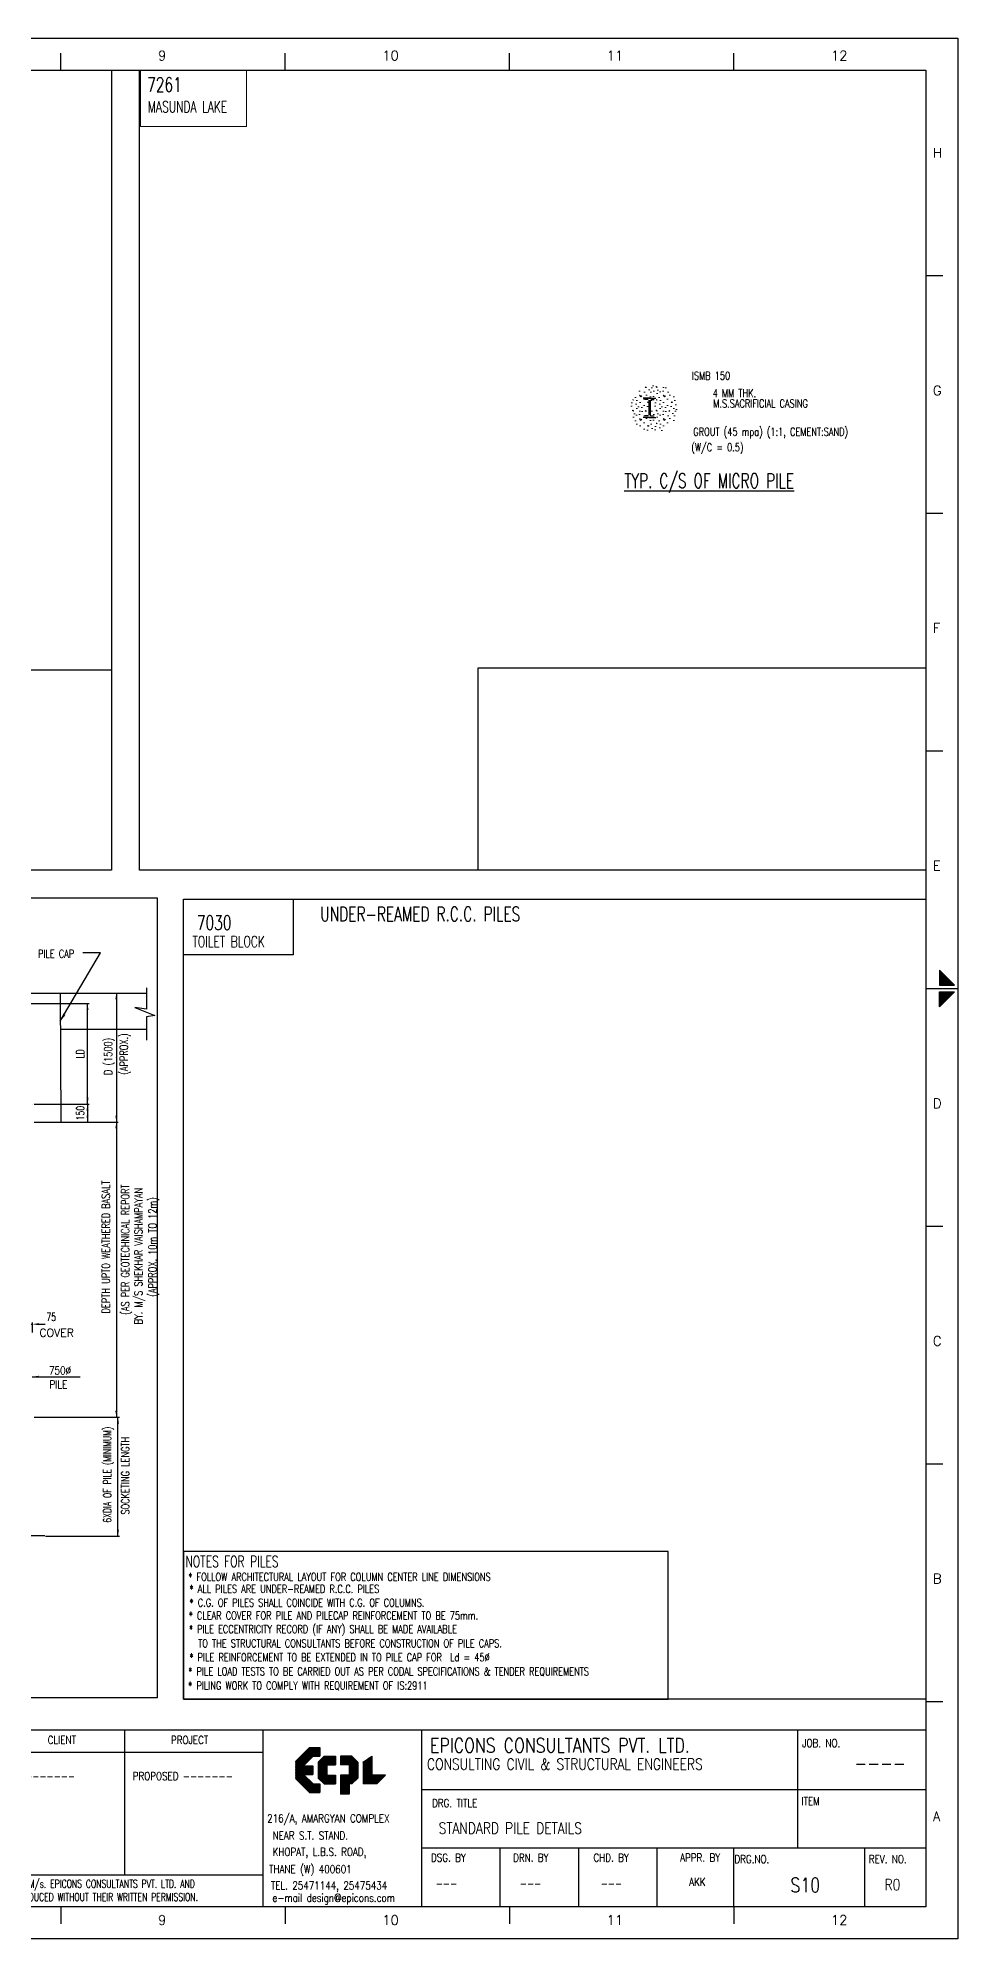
# Model space of a CAD drawing. Extents: x -93349148775 to 1048725102051, y -1180441401940 to 309370.
# Drawn here: x 302066 to 330810, y 25486 to 84886 of the extents above; entities that cross this region are included whole.
import ezdxf
from ezdxf.enums import TextEntityAlignment as Align
from ezdxf.lldxf.tags import DXFTag

# ---------------------------------------------------------------- set-up
doc = ezdxf.new("R2010")
doc.units = 0
doc.header["$LTSCALE"] = 400
doc.header["$MEASUREMENT"] = 0
for name, color, linetype in [('9', 4, 'Continuous'), ('BM', 1, 'Continuous'), ('DIM', 5, 'Continuous'), ('FRAME', 6, 'Continuous'), ('LAYER1', 1, 'Continuous'), ('LINE WORK', 4, 'Continuous'), ('LOGO', 1, 'Continuous'), ('sheet', 1, 'Continuous'), ('SUB TITLE', 3, 'Continuous'), ('TABLE FRAME', 5, 'Continuous'), ('TEXT', 4, 'Continuous'), ('TEXT1', 2, 'Continuous'), ('TITLE', 6, 'Continuous'), ('WALL', 2, 'Continuous')]:
    doc.layers.add(name, color=color, linetype=linetype)
for name, color, linetype, lineweight in [('DIMENSIONS', 5, 'Continuous', 13), ('HATCH COLUMN', 8, 'Continuous', 9), ('WIN', 5, 'Continuous', 15)]:
    doc.layers.add(name, color=color, linetype=linetype, lineweight=lineweight)
doc.styles.add('ROMANS', font='romans.shx', dxfattribs={"width": 0.7, "height": 250})
tags = doc.linetypes.add('HIDDEN', pattern=[0.375, 0.25, -0.125]).pattern_tags.tags
tags[6:7] = [DXFTag(74, 4), DXFTag(75, 0), DXFTag(340, '0'), DXFTag(46, 1.0), DXFTag(50, 0.0), DXFTag(44, 0.0), DXFTag(45, 0.0)]
tags[4:5] = [DXFTag(74, 4), DXFTag(75, 0), DXFTag(340, '0'), DXFTag(46, 1.0), DXFTag(50, 0.0), DXFTag(44, 0.0), DXFTag(45, 0.0)]
doc.dimstyles.new('YOGITA', dxfattribs={"dimtxt": 250, "dimasz": 250, "dimexe": 50, "dimexo": 50, "dimgap": 100, "dimtad": 1, "dimdec": 0, "dimzin": 1, "dimdsep": 46, "dimtxsty": 'ROMANS', "dimsah": 1, "dimcen": 0, "dimdle": 20, "dimclrd": 5, "dimclre": 5, "dimclrt": 4, "dimadec": 0, "dimazin": 0, "dimtfac": 1, "dimtdec": 0, "dimtix": 1, "dimtmove": 0, "dimatfit": 3, "dimfxl": 0, "dimtolj": 1, "dimtzin": 1, "dimarcsym": 0})

# ---------------------------------------------------------------- blocks, each defined once
blk = doc.blocks.new('MID')
at = {"layer": 'sheet', "color": 2}
for p, q in [((0, 0), (10, 0)), ((8.94, 1.07), (4.27, 5.74)), ((4.27, 5.74), (4.27, 1.07)), ((4.27, 1.07), (8.94, 1.07)), ((8.94, -1.07), (4.27, -5.74)), ((4.27, -1.07), (8.94, -1.07)), ((4.27, -5.74), (4.27, -1.07))]:
    blk.add_line(p, q, dxfattribs=at)
for points in [[(4.27, 5.74), (8.94, 1.07), (4.27, 1.07)], [(4.27, -5.74), (8.94, -1.07), (4.27, -1.07)]]:
    blk.add_solid(points, dxfattribs=at)
blk = doc.blocks.new('*X31')
at = {"color": 0}
for p, q in [((97343, 4906), (98027, 5590)), ((97343, 4924), (98009, 5590)), ((97343, 4942), (97991, 5590)), ((97343, 4959), (97974, 5590)), ((97343, 4977), (97956, 5590)), ((97343, 4995), (97938, 5590)), ((97343, 5012), (97921, 5590)), ((97343, 5030), (97903, 5590)), ((97343, 5048), (97885, 5590)), ((97343, 5065), (97868, 5590)), ((97343, 5083), (97850, 5590)), ((97343, 5101), (97832, 5590)), ((97343, 5118), (97815, 5590)), ((97343, 5136), (97797, 5590)), ((97343, 5154), (97779, 5590)), ((97343, 5171), (97762, 5590)), ((97343, 5189), (97744, 5590)), ((97343, 4889), (98043, 5589)), ((97343, 4871), (98043, 5571)), ((97343, 4853), (98043, 5553)), ((97847, 5340), (98043, 5536)), ((97865, 5340), (98043, 5518)), ((97883, 5340), (98043, 5500)), ((97343, 4694), (97714, 5065)), ((97343, 4712), (97696, 5065)), ((97343, 4730), (97678, 5065)), ((97343, 4747), (97661, 5065)), ((97343, 4765), (97643, 5065)), ((97343, 4783), (97625, 5065)), ((97343, 4800), (97608, 5065)), ((97343, 4818), (97590, 5065)), ((97343, 4836), (97572, 5065)), ((97350, 4683), (97732, 5065)), ((97359, 4674), (97749, 5065)), ((97367, 4666), (97767, 5065)), ((97376, 4657), (97785, 5065)), ((97385, 4648), (97802, 5065)), ((97394, 4639), (97820, 5065)), ((97588, 4815), (97838, 5065)), ((97605, 4815), (97843, 5053)), ((97623, 4815), (97843, 5035)), ((97641, 4815), (97843, 5017)), ((97658, 4815), (97843, 5000)), ((97676, 4815), (97843, 4982)), ((97694, 4815), (97843, 4964)), ((97711, 4815), (97843, 4947)), ((97900, 5340), (98043, 5483)), ((97918, 5340), (98043, 5465)), ((97936, 5340), (98043, 5447)), ((97953, 5340), (98043, 5430)), ((97971, 5340), (98043, 5412)), ((97989, 5340), (98043, 5394)), ((98007, 5340), (98043, 5377)), ((98024, 5340), (98043, 5359)), ((98042, 5340), (98043, 5341)), ((97403, 4630), (97579, 4807)), ((97412, 4621), (97588, 4798)), ((97420, 4613), (97597, 4789)), ((97429, 4604), (97606, 4781)), ((97438, 4595), (97615, 4772)), ((97447, 4586), (97624, 4763)), ((97456, 4577), (97633, 4754)), ((97465, 4568), (97641, 4745)), ((97473, 4560), (97650, 4736)), ((97482, 4551), (97659, 4728)), ((97491, 4542), (97668, 4719)), ((97500, 4533), (97677, 4710)), ((97509, 4524), (97686, 4701)), ((97518, 4515), (97694, 4692)), ((97526, 4507), (97703, 4683)), ((97535, 4498), (97712, 4674)), ((97544, 4489), (97721, 4666)), ((97553, 4480), (97730, 4657)), ((97562, 4471), (97739, 4648)), ((97571, 4462), (97747, 4639)), ((97579, 4454), (97756, 4630)), ((97588, 4445), (97765, 4621)), ((97597, 4436), (97774, 4613)), ((97606, 4427), (97783, 4604)), ((97615, 4418), (97792, 4595)), ((97624, 4409), (97800, 4586)), ((97633, 4400), (97809, 4577)), ((97641, 4392), (97818, 4568)), ((97650, 4383), (97827, 4560)), ((97659, 4374), (97836, 4551)), ((97668, 4365), (97845, 4542)), ((97677, 4356), (97861, 4540)), ((97686, 4347), (97878, 4540)), ((97694, 4339), (97896, 4540)), ((97703, 4330), (97914, 4540)), ((97712, 4321), (97931, 4540)), ((97721, 4312), (97949, 4540)), ((97729, 4815), (97843, 4929)), ((97730, 4303), (97967, 4540)), ((97739, 4294), (97984, 4540)), ((97747, 4815), (97843, 4911)), ((97752, 4290), (98002, 4540)), ((97764, 4815), (97843, 4894)), ((97770, 4290), (98020, 4540)), ((97782, 4815), (97843, 4876)), ((97787, 4290), (98037, 4540)), ((97800, 4815), (97843, 4858)), ((97805, 4290), (98043, 4528)), ((97817, 4815), (97843, 4841)), ((97823, 4290), (98043, 4510)), ((97835, 4815), (97843, 4823)), ((97840, 4290), (98043, 4493)), ((97858, 4290), (98043, 4475)), ((97876, 4290), (98043, 4457)), ((97893, 4290), (98043, 4440)), ((97911, 4290), (98043, 4422)), ((97929, 4290), (98043, 4404)), ((97946, 4290), (98043, 4387)), ((97964, 4290), (98043, 4369)), ((97982, 4290), (98043, 4351)), ((97999, 4290), (98043, 4334)), ((98017, 4290), (98043, 4316)), ((98035, 4290), (98043, 4298))]:
    blk.add_line(p, q, dxfattribs=at)
blk = doc.blocks.new('*D395')
at = {"layer": 'DEFPOINTS', "color": 5, "linetype": 'ByBlock'}
for p in [(302757, 55044), (302780, 51012)]:
    blk.add_point(p, dxfattribs=at)
at = {"layer": 'HATCH COLUMN', "color": 5, "linetype": 'ByBlock', "lineweight": -2}
for p, q in [((302757, 55044), (302757, 55044)), ((302807, 55044), (304565, 55044)), ((304515, 55044), (304515, 51012)), ((302830, 51012), (304565, 51012))]:
    blk.add_line(p, q, dxfattribs=at)
at = {"layer": 'HATCH COLUMN', "color": 5, "linetype": 'ByBlock'}
for points in [[(304515, 55044), (304481, 54844), (304548, 54844)], [(304515, 51012), (304481, 51212), (304548, 51212)]]:
    blk.add_solid(points, dxfattribs=at)
at = {"layer": 'HATCH COLUMN', "color": 4, "linetype": 'ByBlock', "insert": (304402, 53028), "char_height": 250, "attachment_point": 5, "rotation": 90, "style": 'ROMANS'}
blk.add_mtext('.', dxfattribs=at)
blk = doc.blocks.new('*D396')
at = {"layer": 'DEFPOINTS', "color": 5, "linetype": 'ByBlock'}
for p in [(301661, 54717), (301892, 51571)]:
    blk.add_point(p, dxfattribs=at)
at = {"layer": 'HATCH COLUMN', "color": 5, "linetype": 'ByBlock', "lineweight": -2}
for p, q in [((301711, 54717), (303662, 54717)), ((303612, 51571), (303612, 54717)), ((301892, 51571), (301892, 51571)), ((301942, 51571), (303662, 51571))]:
    blk.add_line(p, q, dxfattribs=at)
at = {"layer": 'HATCH COLUMN', "color": 5, "linetype": 'ByBlock'}
for points in [[(303612, 54717), (303645, 54517), (303579, 54517)], [(303612, 51571), (303645, 51771), (303579, 51771)]]:
    blk.add_solid(points, dxfattribs=at)
at = {"layer": 'HATCH COLUMN', "color": 4, "linetype": 'ByBlock', "insert": (303387, 53144), "char_height": 250, "attachment_point": 5, "rotation": 90, "style": 'ROMANS'}
blk.add_mtext('LD', dxfattribs=at)
blk = doc.blocks.new('*D397')
at = {"layer": 'DEFPOINTS', "color": 5, "linetype": 'ByBlock'}
for p in [(301892, 41790), (302253, 38075)]:
    blk.add_point(p, dxfattribs=at)
at = {"layer": 'TEXT', "color": 5, "linetype": 'ByBlock', "lineweight": -2}
for p, q in [((301942, 41790), (304612, 41790)), ((304562, 38075), (304562, 41790)), ((302253, 38075), (302253, 38075)), ((302303, 38075), (304612, 38075))]:
    blk.add_line(p, q, dxfattribs=at)
at = {"layer": 'TEXT', "color": 5, "linetype": 'ByBlock'}
for points in [[(304562, 41790), (304595, 41590), (304529, 41590)], [(304562, 38075), (304595, 38275), (304529, 38275)]]:
    blk.add_solid(points, dxfattribs=at)
at = {"layer": 'TEXT', "color": 4, "linetype": 'ByBlock', "insert": (304272, 39933), "char_height": 250, "attachment_point": 5, "rotation": 90, "style": 'ROMANS'}
blk.add_mtext(' 6XDIA OF PILE (MINIMUM)', dxfattribs=at)
blk = doc.blocks.new('*D398')
at = {"layer": 'DEFPOINTS', "color": 5, "linetype": 'ByBlock'}
for p in [(301661, 44385), (301892, 44385)]:
    blk.add_point(p, dxfattribs=at)
at = {"layer": 'HATCH COLUMN', "color": 5, "linetype": 'ByBlock', "lineweight": -2}
for p, q in [((301461, 44697), (301261, 44697)), ((301661, 44435), (301661, 44747)), ((301661, 44697), (301892, 44697)), ((301892, 44435), (301892, 44747)), ((302092, 44697), (302292, 44697))]:
    blk.add_line(p, q, dxfattribs=at)
at = {"layer": 'HATCH COLUMN', "color": 5, "linetype": 'ByBlock'}
for points in [[(301661, 44697), (301461, 44664), (301461, 44730)], [(301892, 44697), (302092, 44664), (302092, 44730)]]:
    blk.add_solid(points, dxfattribs=at)
at = {"layer": 'HATCH COLUMN', "color": 4, "linetype": 'ByBlock', "insert": (302479, 44922), "char_height": 250, "attachment_point": 5, "style": 'ROMANS'}
blk.add_mtext('75', dxfattribs=at)
blk = doc.blocks.new('*D399')
at = {"layer": 'DEFPOINTS', "color": 5, "linetype": 'ByBlock'}
for p in [(301892, 51571), (301892, 51012)]:
    blk.add_point(p, dxfattribs=at)
at = {"layer": 'HATCH COLUMN', "color": 5, "linetype": 'ByBlock', "lineweight": -2}
for p, q in [((301892, 51571), (301892, 51571)), ((301942, 51571), (303662, 51571)), ((303612, 51571), (303612, 51012)), ((301942, 51012), (303662, 51012))]:
    blk.add_line(p, q, dxfattribs=at)
at = {"layer": 'HATCH COLUMN', "color": 5, "linetype": 'ByBlock'}
for points in [[(303612, 51571), (303579, 51371), (303645, 51371)], [(303612, 51012), (303579, 51212), (303645, 51212)]]:
    blk.add_solid(points, dxfattribs=at)
at = {"layer": 'HATCH COLUMN', "color": 4, "linetype": 'ByBlock', "insert": (303387, 51292), "char_height": 250, "attachment_point": 5, "rotation": 90, "style": 'ROMANS'}
blk.add_mtext('150', dxfattribs=at)
blk = doc.blocks.new('*D400')
at = {"layer": 'DEFPOINTS', "color": 5, "linetype": 'ByBlock'}
for p in [(301892, 51012), (301892, 41790)]:
    blk.add_point(p, dxfattribs=at)
at = {"layer": 'HATCH COLUMN', "color": 5, "linetype": 'ByBlock', "lineweight": -2}
for p, q in [((301892, 51012), (301892, 51012)), ((301942, 51012), (304565, 51012)), ((304515, 51012), (304515, 41790)), ((301942, 41790), (304565, 41790))]:
    blk.add_line(p, q, dxfattribs=at)
at = {"layer": 'HATCH COLUMN', "color": 5, "linetype": 'ByBlock'}
for points in [[(304515, 51012), (304481, 50812), (304548, 50812)], [(304515, 41790), (304481, 41990), (304548, 41990)]]:
    blk.add_solid(points, dxfattribs=at)
at = {"layer": 'HATCH COLUMN', "color": 4, "linetype": 'ByBlock', "insert": (304402, 46401), "char_height": 250, "attachment_point": 5, "rotation": 90, "style": 'ROMANS'}
blk.add_mtext('.', dxfattribs=at)

msp = doc.modelspace()

# ---------------------------------------------------------------- hatches: boundary and pattern name
at = {"layer": 'sheet'}
h = msp.add_hatch(dxfattribs=at)
h.set_pattern_fill('ANSI31', color=2, scale=100, style=0)
h.set_pattern_definition([(45, (246665.801, 25356.208), (-8.8388348, 8.8388348), [])])
h.paths.add_polyline_path([(311358.3, 31195.5), (311002.4, 31195.5), (310818.3, 31011.3), (310818.3, 30515.6), (311002.4, 30331.5), (311358.3, 30331.5), (311358.3, 30601.5), (311088.3, 30601.5), (311088.3, 30925.5), (311358.3, 30925.5)])
h.paths.add_polyline_path([(312654.3, 30331.5), (312924.3, 30601.5), (312492.3, 30601.5), (312492.3, 31195.5), (312222.3, 31011.3), (312222.3, 30331.5)])
h.paths.add_polyline_path([(312060.3, 30515.6), (312060.3, 31011.3), (311876.1, 31195.5), (311520.3, 31195.5), (311520.3, 30925.5), (311790.3, 30925.5), (311790.3, 30601.5), (311520.3, 30601.5), (311520.3, 30007.5), (311790.3, 30007.5), (311790.3, 30331.5), (311876.1, 30331.5)])
at = {"layer": 'WIN', "linetype": 'Continuous'}
h = msp.add_hatch(dxfattribs=at)
h.set_pattern_fill('CONC', color=256, scale=736.842105, style=0)
h.set_pattern_definition([(0, (-1313101.9, 305185.6), (0, 736.8421), [0, -736.8421]), (0, (-1313094.5, 304927.7), (0, 736.8421), [0, -736.8421]), (0, (-1313072.4, 305325.6), (0, 736.8421), [0, -736.8421]), (338.1986, (-1313455.59, 305097.2), (2210.526517, -736.842039), [79.3601, -3888.6562]), (216.8699, (-1313381.9, 305067.72), (2210.526255, 1473.684301), [36.8421, -3647.36842]), (130.6013, (-1313411.38, 305045.615), (3684.2108367, -4421.051908), [67.93316, -6725.41505]), (206.5651, (-1313654.54, 304957.2), (-736.841485, -736.84307), [16.47653, -1631.15253]), (326.3099, (-1313669.27, 304949.83), (1473.683885, -736.843089), [26.56758, -2630.15495]), (108.4349, (-1313647.17, 304935.1), (-736.84093, 1473.68453), [23.30116, -2306.79842]), (225, (-1313182.96, 304883.5), (-2e-13, -736.84233), [31.26126, -1010.79042]), (0, (-1313205.06, 304861.4), (736.8421, 736.8421), [44.21053, -692.63158]), (135, (-1313160.85, 304861.4), (-736.84233, 2e-13), [31.26126, -1010.79042]), (251.5651, (-1313271.38, 305355.1), (736.84093, 1473.68453), [23.30116, -2306.79842]), (0, (-1313278.75, 305333), (736.8421, 736.8421), [36.8421, -700]), (143.1301, (-1313241.9, 305332.98), (-2210.526255, 1473.684301), [36.8421, -3647.36842]), (213.6901, (-1313661.9, 305362.46), (1473.683885, 736.843089), [26.56758, -2630.15495]), (341.5651, (-1313684, 305347.72), (-1473.68453, 736.84093), [46.6023, -2283.49726]), (126.8699, (-1313639.8, 305332.98), (1473.684301, -2210.526255), [36.8421, -3647.36842]), (0, (-1313448.2, 305333), (0, 736.8421), [0, -736.8421]), (0, (-1313647.2, 305141.4), (0, 736.8421), [0, -736.8421]), (0, (-1313440.85, 304868.8), (0, 736.8421), [0, -736.8421]), (0, (-1313241.9, 305097.2), (0, 736.8421), [0, -736.8421]), (0, (-1313455.6, 305222.46), (0, 736.8421), [0, -736.8421]), (0, (-1313617.7, 305244.56), (0, 736.8421), [0, -736.8421]), (0, (-1313551.4, 305200.35), (0, 736.8421), [0, -736.8421]), (0, (-1313580.85, 305023.5), (0, 736.8421), [0, -736.8421]), (0, (-1313757.7, 305053), (0, 736.8421), [0, -736.8421]), (0, (-1313750.3, 305222.46), (0, 736.8421), [0, -736.8421]), (0, (-1313772.4, 305384.56), (0, 736.8421), [0, -736.8421]), (0, (-1313544, 305414), (0, 736.8421), [0, -736.8421]), (0, (-1313381.9, 305443.5), (0, 736.8421), [0, -736.8421]), (0, (-1313124, 305414), (0, 736.8421), [0, -736.8421]), (0, (-1313300.85, 305185.6), (0, 736.8421), [0, -736.8421]), (0, (-1313374.5, 305318.25), (0, 736.8421), [0, -736.8421]), (0, (-1313315.6, 304964.56), (0, 736.8421), [0, -736.8421]), (0, (-1313536.64, 304927.7), (0, 736.8421), [0, -736.8421]), (0, (-1313315.6, 304765.6), (0, 736.8421), [0, -736.8421]), (0, (-1313558.75, 304809.8), (0, 736.8421), [0, -736.8421]), (0, (-1313794.5, 304787.7), (0, 736.8421), [0, -736.8421]), (0, (-1313706.1, 304750.9), (0, 736.8421), [0, -736.8421]), (0, (-1313698.75, 304854), (0, 736.8421), [0, -736.8421]), (0, (-1313205.06, 304736.14), (0, 736.8421), [0, -736.8421]), (0, (-1313116.64, 305038.25), (0, 736.8421), [0, -736.8421]), (0, (-1313153.5, 305259.3), (0, 736.8421), [0, -736.8421]), (0, (-1313492.4, 304728.8), (0, 736.8421), [0, -736.8421])])
h.paths.add_polyline_path([(322061.6, 73306.1, 1), (320591.8, 73306.1, 1)])
h.paths.add_polyline_path([(321471.1, 73148.2), (321253.7, 73148.2), (321253.7, 73464), (321471.1, 73464, -0.1639051), (321416.6, 73419.8), (321320, 73419.8, 0.4142136), (321297.9, 73397.7), (321297.9, 73214.5, 0.4142136), (321320, 73192.4), (321416.6, 73192.4, -0.1639051)], flags=16)

# ---------------------------------------------------------------- linework, layer by layer
at = {"layer": '9', "color": 5, "linetype": 'Continuous'}
msp.add_lwpolyline([(305450.1, 55207.4), (305450.1, 54543.6), (305088.1, 54591.9), (305715.6, 54338.5), (305450.1, 54302.3), (305450.1, 53566.2)], dxfattribs=at)
at = {"layer": 'BM', "color": 4, "ltscale": 100}
for p, q in [((302757, 55044.4), (305450.1, 55044.4)), ((305450.1, 53909.5), (302763.3, 53909.5))]:
    msp.add_line(p, q, dxfattribs=at)
at = {"layer": 'DIM', "linetype": 'HIDDEN'}
msp.add_line((302283.6, 38087.1), (293391.6, 38087.1), dxfattribs=at)
at = {"layer": 'DIM'}
for points in [[(306616.2, 57978.2), (310032.8, 57978.2), (310032.8, 56234.9), (306616.2, 56234.9)], [(321753.2, 37594.2), (306616.2, 37594.2), (306616.2, 32979.8), (321753.2, 32979.8)]]:
    msp.add_lwpolyline(points, close=True, dxfattribs=at)
at = {"layer": 'DIMENSIONS', "linetype": 'Continuous'}
msp.add_lwpolyline([(308578.5, 83885.7), (305272.4, 83885.7), (305272.4, 82116.1), (308578.5, 82116.1)], close=True, dxfattribs=at)
at = {"layer": 'FRAME'}
for points in [[(246709.9, 84885.7), (330809.9, 84885.7), (330809.9, 25485.7), (246709.9, 25485.7)], [(329809.9, 26485.7), (248709.9, 26485.7), (248709.9, 83885.7), (329809.9, 83885.7)]]:
    msp.add_lwpolyline(points, close=True, dxfattribs=at)
at = {"layer": 'LAYER1', "color": 2, "linetype": 'Continuous'}
for p, q in [((321193.7, 73631.8), (320976.3, 73631.8)), ((321127.4, 73587.6), (321030.8, 73587.6)), ((321127.4, 73076.2), (321030.8, 73076.2)), ((321149.5, 73631.8), (321366.8, 73631.8)), ((321149.5, 73565.5), (321149.5, 73098.3)), ((321149.5, 73565.5), (321149.5, 73098.3)), ((321193.7, 73565.5), (321193.7, 73098.3)), ((321193.7, 73565.5), (321193.7, 73098.3)), ((321215.8, 73587.6), (321312.4, 73587.6)), ((321215.8, 73076.2), (321312.4, 73076.2)), ((321193.7, 73032), (320976.3, 73032)), ((321149.5, 73032), (321366.8, 73032))]:
    msp.add_line(p, q, dxfattribs=at)
at = {"layer": 'LINE WORK'}
for p, q in [((304781.1, 27485.7), (304781.1, 32023.9)), ((325809.9, 28335.7), (325809.9, 32023.9)), ((296381.1, 31327.2), (309096.3, 31327.2)), ((314059.9, 30152.4), (329809.9, 30152.4)), ((314059.9, 28335.7), (329809.9, 28335.7)), ((316509.9, 26485.7), (316509.9, 28335.7)), ((318959.9, 26485.7), (318959.9, 28335.7)), ((321409.9, 26485.7), (321409.9, 28335.7)), ((323801.5, 26487.2), (323801.5, 28335.7)), ((327904.3, 26484.3), (327904.3, 28334.3)), ((281431.5, 27485.7), (309096.3, 27485.7))]:
    msp.add_line(p, q, dxfattribs=at)
at = {"layer": 'LOGO'}
for p, q in [((310116.3, 31033.5), (310548.3, 31465.5)), ((310116.3, 31033.5), (310116.3, 30493.5)), ((310363.1, 30898.5), (310660.1, 31195.5)), ((310363.1, 30898.5), (310656.3, 30898.5)), ((310548.3, 31465.5), (310872.3, 31465.5)), ((310656.3, 30898.5), (310656.3, 30628.5)), ((310660.1, 31195.5), (310872.3, 31195.5)), ((310818.3, 31011.3), (311002.4, 31195.5)), ((310818.3, 31011.3), (310818.3, 30515.6)), ((310872.3, 31465.5), (310872.3, 31195.5)), ((311002.4, 31195.5), (311358.3, 31195.5)), ((311088.3, 30925.5), (311088.3, 30601.5)), ((311088.3, 30925.5), (311358.3, 30925.5)), ((311358.3, 31195.5), (311358.3, 30925.5)), ((311876.1, 31195.5), (311520.3, 31195.5)), ((311520.3, 31195.5), (311520.3, 30925.5)), ((311790.3, 30925.5), (311520.3, 30925.5)), ((311790.3, 30925.5), (311790.3, 30601.5)), ((312060.3, 31011.3), (311876.1, 31195.5)), ((312060.3, 31011.3), (312060.3, 30515.6)), ((312222.3, 31011.3), (312492.3, 31195.5)), ((312222.3, 31011.3), (312222.3, 30331.5)), ((312492.3, 31195.5), (312492.3, 30601.5)), ((310116.3, 30493.5), (310548.3, 30061.5)), ((310363.1, 30628.5), (310660.1, 30331.5)), ((310363.1, 30628.5), (310656.3, 30628.5)), ((310660.1, 30331.5), (310872.3, 30331.5)), ((310818.3, 30515.6), (311002.4, 30331.5)), ((310872.3, 30331.5), (310872.3, 30061.5)), ((311002.4, 30331.5), (311358.3, 30331.5)), ((311088.3, 30601.5), (311358.3, 30601.5)), ((311358.3, 30601.5), (311358.3, 30331.5)), ((311520.3, 30601.5), (311520.3, 30007.5)), ((311790.3, 30601.5), (311520.3, 30601.5)), ((311876.1, 30331.5), (311790.3, 30331.5)), ((311790.3, 30331.5), (311790.3, 30007.5)), ((312060.3, 30515.6), (311876.1, 30331.5)), ((312654.3, 30331.5), (312222.3, 30331.5)), ((312924.3, 30601.5), (312492.3, 30601.5)), ((312924.3, 30601.5), (312654.3, 30331.5)), ((310548.3, 30061.5), (310872.3, 30061.5)), ((311790.3, 30007.5), (311520.3, 30007.5))]:
    msp.add_line(p, q, dxfattribs=at)
at = {"layer": 'sheet', "color": 2}
for p, q in [((302776.5, 83884.3), (302776.5, 84407.9)), ((302776.5, 83884.3), (302776.5, 84407.9)), ((309784.9, 83884.3), (309784.9, 84407.9)), ((309784.9, 83884.3), (309784.9, 84407.9)), ((316793.2, 83884.3), (316793.2, 84407.9)), ((316793.2, 83884.3), (316793.2, 84407.9)), ((323801.5, 83884.3), (323801.5, 84407.9)), ((323801.5, 83884.3), (323801.5, 84407.9)), ((329809, 77461.3), (330332.5, 77461.3)), ((329809, 77461.3), (330332.5, 77461.3)), ((329809, 70036.3), (330332.5, 70036.3)), ((329809, 70036.3), (330332.5, 70036.3)), ((329809, 62611.3), (330332.5, 62611.3)), ((329809, 62611.3), (330332.5, 62611.3)), ((329809, 47761.3), (330332.5, 47761.3)), ((329809, 47761.3), (330332.5, 47761.3)), ((329809, 40336.3), (330332.5, 40336.3)), ((329809, 40336.3), (330332.5, 40336.3)), ((329809, 32911.3), (330332.5, 32911.3)), ((329809, 32911.3), (330332.5, 32911.3)), ((302776.5, 26487.2), (302776.5, 25963.6)), ((302776.5, 26487.2), (302776.5, 25963.6)), ((309784.9, 26487.2), (309784.9, 25963.6)), ((309784.9, 26487.2), (309784.9, 25963.6)), ((316793.2, 26487.2), (316793.2, 25963.6)), ((316793.2, 26487.2), (316793.2, 25963.6)), ((323801.5, 26487.2), (323801.5, 25963.6)), ((323801.5, 26487.2), (323801.5, 25963.6))]:
    msp.add_line(p, q, dxfattribs=at)
at = {"layer": 'sheet'}
for p, q in [((248709.9, 32023.9), (329809.9, 32023.9)), ((309096.3, 26485.7), (309096.3, 32023.9)), ((314059.9, 26485.7), (314059.9, 32023.9))]:
    msp.add_line(p, q, dxfattribs=at)
at = {"layer": 'TABLE FRAME', "linetype": 'Continuous'}
for points in [[(290365.7, 65147.6), (304362.4, 65147.6), (304362.4, 58887.3), (290365.7, 58887.3)], [(315823.4, 65208.7), (329809.9, 65208.7), (329809.9, 58887.3), (315823.4, 58887.3)]]:
    msp.add_lwpolyline(points, close=True, dxfattribs=at)
at = {"layer": 'TEXT1', "color": 6, "linetype": 'Continuous'}
for points in [[(279193.9, 83885.7), (304362.4, 83885.7), (304362.4, 58887.3), (279193.9, 58887.3)], [(305231.8, 83885.7), (329809.9, 83885.7), (329809.9, 58887.3), (305231.8, 58887.3)], [(274674.3, 58018.6), (305787.5, 58018.6), (305787.5, 33020.2), (274674.3, 33020.2)], [(306616.2, 57978.2), (329809.9, 57978.2), (329809.9, 32979.8), (306616.2, 32979.8)]]:
    msp.add_lwpolyline(points, close=True, dxfattribs=at)
at = {"layer": 'WALL', "color": 2, "linetype": 'Continuous', "flags": 128}
msp.add_lwpolyline([(298102.3, 51012.5), (298102.3, 55044.4), (302757, 55044.4), (302779.5, 51012.5)], dxfattribs=at)

# ---------------------------------------------------------------- block references
at = {"layer": 'LOGO', "color": 2, "xscale": 1.0810546875, "yscale": 1.0810546875, "zscale": 1.08}
msp.add_blockref('*X31', (204882.6, 25423.3), dxfattribs=at)
at = {"layer": 'sheet', "color": 2, "xscale": 100, "yscale": 100, "zscale": 100}
msp.add_blockref('MID', (329809.9, 55185.7), dxfattribs=at)
msp.add_blockref('MID', (329809.9, 55185.7), dxfattribs=at)

# ---------------------------------------------------------------- texts
at = {"layer": 'sheet', "style": 'ROMANS'}
for s, p in [('9', (305815.5, 84187.7)), ('10', (312823.9, 84187.7)), ('11', (319832.2, 84187.7)), ('12', (326840.5, 84187.7)), ('H', (330027.4, 81147.1)), ('G', (330027.4, 73722.1)), ('F', (330027.4, 66297.1)), ('E', (330027.4, 58872.1)), ('D', (330027.4, 51447.1)), ('C', (330027.4, 44022.1)), ('B', (330027.4, 36597.1)), ('A', (330027.4, 29172.1)), ('9', (305815.5, 25928)), ('10', (312823.9, 25928)), ('11', (319832.2, 25928)), ('12', (326840.5, 25928))]:
    msp.add_text(s, height=300, dxfattribs=at).set_placement(p)
at = {"layer": 'SUB TITLE', "style": 'ROMANS'}
for s, width, p in [('MASUNDA LAKE ', 0.7, (305498.8, 82561)), ('TOILET BLOCK', 0.7, (306887.6, 56475)), (' NOTES FOR PILES', 0.7, (306505.6, 37108.5)), (' CONSULTING CIVIL & STRUCTURAL ENGINEERS', 0.8, (314028.9, 30774.6)), ('STANDARD PILE DETAILS', 0.8, (314583.9, 28773.5)), ('R0', 0.8, (328516.7, 27008.2))]:
    msp.add_text(s, height=350, dxfattribs=dict(at, width=width)).set_placement(p)
at = {"layer": 'TEXT', "style": 'ROMANS'}
for s, width, p in [('ISMB 150', 0.75, (322495.3, 74209.7)), ('4 MM THK. ', 0.75, (323145, 73666)), ('M.S.SACRIFICIAL CASING', 0.75, (323162.4, 73340.5)), ('GROUT (45 mpa) (1:1, CEMENT:SAND)', 0.75, (322539.8, 72458.4)), ('(W/C = 0.5)', 0.75, (322479.4, 71971)), ('PILE CAP', 0.75, (302064.7, 56146.6)), ('* FOLLOW ARCHITECTURAL LAYOUT FOR COLUMN CENTER LINE DIMENSIONS', 0.75, (306760.6, 36675)), ('* ALL PILES ARE UNDER-REAMED R.C.C. PILES', 0.75, (306798.8, 36298.3)), ('* CLEAR COVER FOR PILE AND PILECAP REINFORCEMENT TO BE 75mm.', 0.75, (306774.2, 35467.4)), ('* C.G. OF PILES SHALL COINCIDE WITH C.G. OF COLUMNS.', 0.75, (306800, 35868.8)), ('* PILE ECCENTRICITY RECORD (IF ANY) SHALL BE MADE AVAILABLE ', 0.75, (306781.5, 35043.1)), ('TO THE STRUCTURAL CONSULTANTS BEFORE CONSTRUCTION OF PILE CAPS.', 0.75, (307068.9, 34597.5)), ('* PILE LOAD TESTS TO BE CARRIED OUT AS PER CODAL SPECIFICATIONS & TENDER REQUIREMENTS', 0.75, (306760.3, 33721.3)), ('* PILE REINFORCEMENT TO BE EXTENDED IN TO PILE CAP FOR  Ld = 45%%C', 0.75, (306793.8, 34161.5)), ('* PILING WORK TO COMPLY WITH REQUIREMENT OF IS:2911', 0.75, (306758.3, 33277.9)), (' CLIENT', 0.8, (302231.5, 31579.8)), (' PROJECT', 0.8, (306081.6, 31579.8)), (' JOB. NO.', 0.8, (325803.6, 31480.4)), ('M/s. -------', 0.8, (300901, 30450.1)), ('PROPOSED -------', 0.8, (305023.6, 30450.1)), (' DRG. TITLE', 0.8, (314240.6, 29606.5)), ('ITEM', 0.8, (325916.7, 29671.4)), (' 216/A, AMARGYAN COMPLEX', 0.8, (309089.3, 29130.5)), ('NEAR S.T. STAND.', 0.8, (309394.8, 28593.3)), ('KHOPAT, L.B.S. ROAD, ', 0.8, (309394.8, 28082.7)), (' DSG. BY', 0.8, (314208.5, 27901.1)), (' DRN. BY', 0.8, (316774.8, 27901.1)), (' CHD. BY', 0.8, (319283.7, 27901.1)), ('APPR. BY', 0.8, (322127.1, 27902.6)), (' DRG.NO.', 0.8, (323688.1, 27857.3)), ('  REV. NO.', 0.8, (327749.9, 27857.3)), ('THIS DRAWING IS THE SOLE PROPERTY OF M/s. EPICONS CONSULTANTS PVT. LTD. AND', 0.7, (296713.9, 27085)), (' THANE (W) 400601', 0.8, (309149, 27542.2)), ('AKK', 0.8, (322410.5, 27142.3)), ('SAME SHALL NOT BE COPIED/USED REPRODUCED WITHOUT THEIR WRITTEN PERMISSION.', 0.7, (296713.9, 26671.1)), (' TEL. 25471144, 25475434', 0.8, (309205.9, 27031.5)), ('e-mail design@epicons.com', 0.8, (309387.9, 26647.6)), ('---', 0.8, (314491.8, 27095.7)), ('---', 0.8, (317120.6, 27095.7)), ('---', 0.8, (319645.4, 27095.7))]:
    msp.add_text(s, height=250, dxfattribs=dict(at, width=width)).set_placement(p)
at = {"layer": 'TEXT', "style": 'ROMANS', "width": 0.75}
for s, p in [('D (1500)', (304272.6, 53063.3)), ('(APPROX.)', (304765.4, 53138.3)), ('DEPTH UPTO WEATHERED BASALT', (304184.6, 47107.9)), ('(AS PER GEOTECHNICAL REPORT', (304808.9, 47026)), (' BY. M/S SHEKHAR VAISHAMPAYAN', (305218.3, 46760.1)), ('(APPROX. 10m TO 12m)', (305660.9, 47107.9)), ('SOCKETING LENGTH', (304793.6, 39961.4))]:
    msp.add_text(s, height=250, rotation=90, dxfattribs=at).set_placement(p, align=Align.MIDDLE)
at = {"layer": 'TEXT', "style": 'ROMANS'}
msp.add_text('COVER', height=249.49, dxfattribs=at).set_placement((302107.2, 44304.7))
at = {"layer": 'TEXT', "color": 4, "style": 'ROMANS', "width": 0.8}
for s, p in [('750%%C', (302411.3, 43124.2)), ('PILE', (302421.9, 42688))]:
    msp.add_text(s, height=250.01, dxfattribs=at).set_placement(p)
at = {"layer": 'TITLE', "style": 'ROMANS'}
for s, width, p in [('7261', 0.7, (305476.5, 83206.4)), ('%%UTYP. C/S OF MICRO PILE', 0.7, (320384.7, 70824.7)), ('UNDER-REAMED R.C.C. PILES', 0.7, (310882.1, 57285.5)), ('7030', 0.7, (307029.1, 57014.5)), ('EPICONS CONSULTANTS PVT. LTD.', 0.8, (314313.6, 31307.7)), ('----', 0.8, (327573.5, 30757.4)), ('S10', 0.8, (325577.3, 26945.1))]:
    msp.add_text(s, height=450, dxfattribs=dict(at, width=width)).set_placement(p)

# ---------------------------------------------------------------- dimensions: what is measured, and where the dimension line sits
at = {"layer": 'HATCH COLUMN'}
for base, p1, p2, angle, text, picture, middle in [((303612.1, 54717.1), (301891.8, 51570.8), (301661.5, 54717.1), 270, 'LD', '*D396', (303387.1, 53144)), ((304514.5, 51012.5), (302757, 55044.4), (302779.5, 51012.5), 90, '.', '*D395', (304402, 53028.4)), ((304514.5, 41789.7), (301891.8, 51012.5), (301891.8, 41789.7), 90, '.', '*D400', (304402, 46401.1))]:
    dim = msp.add_linear_dim(base=base, p1=p1, p2=p2, angle=angle, text=text, dimstyle='YOGITA', override={"dimasz": 200, "dimfrac": 0}, dxfattribs=at)
    dim.commit()
    dim.dimension.update_dxf_attribs({"geometry": picture, "text_midpoint": middle})
dim = msp.add_linear_dim(base=(303612.1, 51012.5), p1=(301891.8, 51570.8), p2=(301891.8, 51012.5), angle=90, text='150', dimstyle='YOGITA', override={"dimasz": 200, "dimfrac": 0}, dxfattribs=at)
dim.commit()
dim.dimension.update_dxf_attribs({"geometry": '*D399', "text_midpoint": (303387.1, 51291.7), "dimtype": 160})
dim = msp.add_linear_dim(base=(301891.8, 44697.1), p1=(301661.5, 44385.2), p2=(301891.8, 44385.2), text='75', dimstyle='YOGITA', override={"dimasz": 200, "dimfrac": 0}, dxfattribs=at)
dim.commit()
dim.dimension.update_dxf_attribs({"geometry": '*D398', "text_midpoint": (302479.5, 44922.1), "dimtype": 160})
at = {"layer": 'TEXT'}
dim = msp.add_linear_dim(base=(304561.9, 41789.7), p1=(302253.4, 38075.4), p2=(301891.8, 41789.7), angle=90, text=' 6XDIA OF PILE (MINIMUM)', dimstyle='YOGITA', override={"dimasz": 200, "dimfrac": 0}, dxfattribs=at)
dim.commit()
dim.dimension.update_dxf_attribs({"geometry": '*D397', "text_midpoint": (304271.9, 39932.6), "dimtype": 160})

# ---------------------------------------------------------------- leaders
at = {"layer": 'HATCH COLUMN'}
msp.add_leader([(301887.4, 43052.9), (303387.5, 43052.9)], dimstyle='YOGITA', override={"dimasz": 200, "dimfrac": 0}, dxfattribs=at)
at = {"layer": 'TEXT'}
msp.add_leader([(302761.9, 54163), (304015.9, 56300.7), (303466.2, 56300.7)], dimstyle='YOGITA', override={"dimtxt": 250}, dxfattribs=at)

doc.saveas('drawing.dxf')
